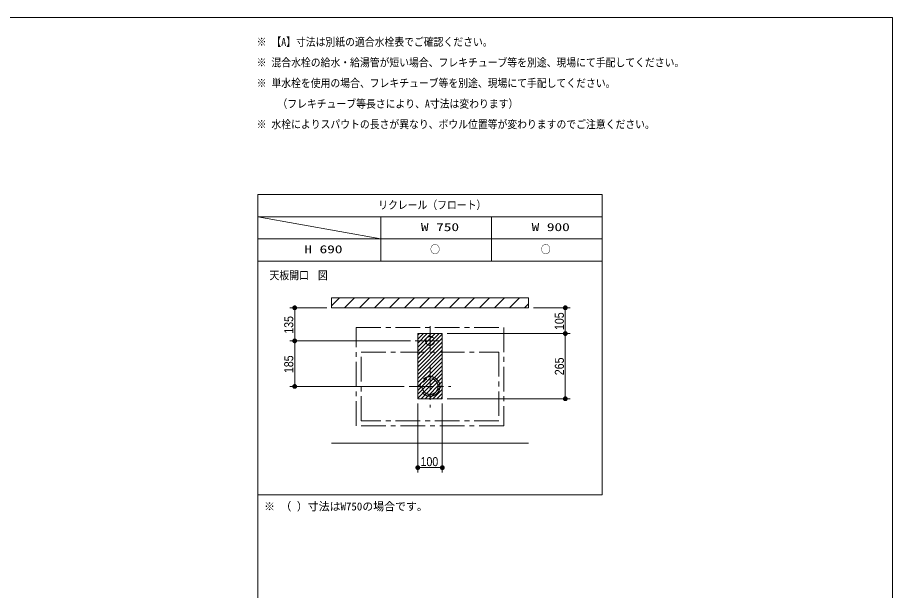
# Model space of a CAD drawing. Units: millimetres, scale not verified. Extents: x -6062 to 6062, y -3045 to 3045.
# Drawn here: x -1344 to 2212, y 440 to 2770 of the extents above; entities that cross this region are included whole.
import ezdxf
from ezdxf.enums import TextEntityAlignment as Align

# ---------------------------------------------------------------- set-up
doc = ezdxf.new("R2010")
doc.units = ezdxf.units.MM
doc.header["$LTSCALE"] = 20
doc.linetypes.add('CHAIN1', pattern=[8, 5, -1, 1, -1])
for name, color, linetype, lineweight in [('0-0_1図面枠', 7, 'Continuous', 9), ('0-2_2寸法-1', 7, 'Continuous', 9), ('0-3_0', 7, 'Continuous', 9), ('0-7_3一般', 7, 'Continuous', 9)]:
    doc.layers.add(name, color=color, linetype=linetype, lineweight=lineweight)
doc.styles.add('ＭＳ ゴシック', font='')
doc.styles.add('ＭＳ Ｐゴシック', font='')
doc.styles.get('ＭＳ ゴシック').set_extended_font_data('MS Gothic')
doc.styles.get('ＭＳ Ｐゴシック').set_extended_font_data('MS PGothic')

# ---------------------------------------------------------------- blocks, each defined once
blk = doc.blocks.new('グループ-2')
at = {"layer": '0-0_1図面枠'}
blk.add_lwpolyline([(-80000, 55400), (80000, 55400), (80000, -55400), (-80000, -55400)], close=True, dxfattribs=at)
blk = doc.blocks.new('図面枠')
at = {"layer": '0-0_1図面枠'}
blk.add_blockref('グループ-2', (0, 0), dxfattribs=at)
blk = doc.blocks.new('グループ-4')
at = {"layer": '0-0_1図面枠'}
for p, q in [((28400, 41000), (28400, -48600)), ((56400, 39200), (28400, 39200)), ((28400, 39200), (38400, 37400)), ((38400, 35600), (38400, 39200)), ((47400, 35600), (47400, 39200)), ((28400, 37400), (56400, 37400))]:
    blk.add_line(p, q, dxfattribs=at)
for points in [[(28400, 41000), (56400, 41000), (56400, 35600), (28400, 35600)], [(28400, 35600), (56400, 35600), (56400, 16600), (28400, 16600)]]:
    blk.add_lwpolyline(points, close=True, dxfattribs=at)
blk = doc.blocks.new('_Dot')
at = {"layer": '0-3_0'}
for p, q in [((-10, 0), (-20, 0)), ((9.78, 2), (-9.78, 2)), ((7.99, 6), (-7.99, 6)), ((9.16, -3.98), (-9.16, -3.98)), ((6, -7.98), (-6, -7.98))]:
    blk.add_line(p, q, dxfattribs=at)
for points in [[(10, 0), (9.92, 1.25), (9.69, 2.49), (9.3, 3.68), (8.76, 4.82), (8.09, 5.88), (7.29, 6.85), (6.37, 7.71), (5.36, 8.44), (4.26, 9.05), (3.09, 9.51), (1.87, 9.82), (0.63, 9.98), (-0.63, 9.98), (-1.87, 9.82), (-3.09, 9.51), (-4.26, 9.05), (-5.36, 8.44), (-6.37, 7.71), (-7.29, 6.85), (-8.09, 5.88), (-8.76, 4.82), (-9.3, 3.68), (-9.69, 2.49), (-9.92, 1.25), (-10, 0), (0, 0)], [(-10, 0), (-9.92, -1.25), (-9.69, -2.49), (-9.3, -3.68), (-8.76, -4.82), (-8.09, -5.88), (-7.29, -6.85), (-6.37, -7.71), (-5.36, -8.44), (-4.26, -9.05), (-3.09, -9.51), (-1.87, -9.82), (-0.63, -9.98), (0.63, -9.98), (1.87, -9.82), (3.09, -9.51), (4.26, -9.05), (5.36, -8.44), (6.37, -7.71), (7.29, -6.85), (8.09, -5.88), (8.76, -4.82), (9.3, -3.68), (9.69, -2.49), (9.92, -1.25), (10, 0), (0, 0)]]:
    blk.add_lwpolyline(points, close=True, dxfattribs=at)

msp = doc.modelspace()

# ---------------------------------------------------------------- linework, layer by layer
at = {"layer": '0-2_2寸法-1'}
for p, q in [((-87.5, 1590), (-237.5, 1590)), ((-217.5, 1470.01), (-217.5, 1574.99)), ((752.5, 1590), (902.5, 1590)), ((882.5, 1500.01), (882.5, 1574.99)), ((402.5, 1485), (902.5, 1485)), ((402.5, 1485), (902.5, 1485)), ((882.5, 1235.01), (882.5, 1469.99)), ((252.5, 1455), (-237.5, 1455)), ((252.5, 1455), (-237.5, 1455)), ((-217.5, 1439.99), (-217.5, 1285.01)), ((227.5, 1270), (-237.5, 1270)), ((402.5, 1220), (902.5, 1220)), ((282.5, 1200), (282.5, 920)), ((382.5, 1200), (382.5, 920)), ((367.49, 940), (297.51, 940))]:
    msp.add_line(p, q, dxfattribs=at)
at = {"layer": '0-7_3一般'}
for p, q in [((-67.5, 1598.08), (-35.58, 1630)), ((-14.62, 1590), (25.38, 1630)), ((46.34, 1590), (86.34, 1630)), ((107.3, 1590), (147.3, 1630)), ((168.26, 1590), (208.26, 1630)), ((229.22, 1590), (269.22, 1630)), ((290.18, 1590), (330.18, 1630)), ((351.14, 1590), (391.14, 1630)), ((412.1, 1590), (452.1, 1630)), ((473.06, 1590), (513.06, 1630)), ((534.02, 1590), (574.02, 1630)), ((594.98, 1590), (634.98, 1630)), ((655.94, 1590), (695.94, 1630)), ((716.9, 1590), (732.5, 1605.6)), ((-67.5, 1590), (732.5, 1590)), ((282.5, 1478), (289.5, 1485)), ((282.5, 1462), (305.5, 1485)), ((282.5, 1446), (321.5, 1485)), ((282.5, 1430), (337.5, 1485)), ((282.5, 1414), (353.5, 1485)), ((282.5, 1398), (369.5, 1485)), ((282.5, 1382), (382.5, 1482)), ((282.5, 1366), (382.5, 1466)), ((282.5, 1350), (382.5, 1450)), ((282.5, 1334), (382.5, 1434)), ((282.5, 1318), (382.5, 1418)), ((282.5, 1302), (382.5, 1402)), ((282.5, 1286), (382.5, 1386)), ((282.5, 1270), (382.5, 1370)), ((282.5, 1254), (382.5, 1354)), ((282.5, 1238), (382.5, 1338)), ((282.5, 1222), (382.5, 1322)), ((296.5, 1220), (382.5, 1306)), ((312.5, 1220), (382.5, 1290)), ((328.5, 1220), (382.5, 1274)), ((344.5, 1220), (382.5, 1258)), ((360.5, 1220), (382.5, 1242)), ((376.5, 1220), (382.5, 1226)), ((-67.5, 1040), (732.5, 1040))]:
    msp.add_line(p, q, dxfattribs=at)
at = {"layer": '0-7_3一般', "linetype": 'CHAIN1'}
for p, q in [((332.5, 1515), (332.5, 1395)), ((272.5, 1455), (392.5, 1455)), ((332.5, 1355), (332.5, 1185)), ((247.5, 1270), (417.5, 1270))]:
    msp.add_line(p, q, dxfattribs=at)
at = {"layer": '0-7_3一般'}
for points in [[(-67.5, 1630), (732.5, 1630), (732.5, 1590), (-67.5, 1590)], [(282.5, 1485), (382.5, 1485), (382.5, 1220), (282.5, 1220)], [(282.5, 1485), (382.5, 1485), (382.5, 1220), (282.5, 1220)]]:
    msp.add_lwpolyline(points, close=True, dxfattribs=at)
at = {"layer": '0-7_3一般', "linetype": 'CHAIN1'}
for points in [[(32.5, 1510), (632.5, 1510), (632.5, 1110), (32.5, 1110)], [(52.5, 1410), (612.5, 1410), (612.5, 1130), (52.5, 1130)]]:
    msp.add_lwpolyline(points, close=True, dxfattribs=at)
for centre, radius in [((332.5, 1455), 18), ((332.5, 1270), 40), ((332.5, 1270), 32.5)]:
    msp.add_circle(centre, radius, dxfattribs=at)

# ---------------------------------------------------------------- block references
at = {"layer": '0-0_1図面枠', "xscale": 0.05, "yscale": 0.05}
for name in ['図面枠', 'グループ-4']:
    msp.add_blockref(name, (-1787.5, 0), dxfattribs=at)
at = {"layer": '0-2_2寸法-1', "xscale": 0.7503418, "yscale": 0.7503418}
for p, rotation in [((-217.5, 1590), 90), ((882.5, 1590), 90), ((882.5, 1485), 270), ((-217.5, 1455), 270), ((-217.5, 1455), 90), ((882.5, 1485), 90), ((-217.5, 1270), 270), ((882.5, 1220), 270), ((282.5, 940), 180)]:
    msp.add_blockref('_Dot', p, dxfattribs=dict(at, rotation=rotation))
msp.add_blockref('_Dot', (382.5, 940), dxfattribs=at)

# ---------------------------------------------------------------- texts
at = {"layer": '0-0_1図面枠', "style": 'ＭＳ ゴシック'}
for s, width, p in [('※ 【A】寸法は別紙の適合水栓表でご確認ください。', 0.9, (-372.1, 2644.66)), ('※ 混合水栓の給水・給湯管が短い場合、フレキチューブ等を別途、現場にて手配してください。', 0.9, (-372.1, 2560.96)), ('※ 単水栓を使用の場合、フレキチューブ等を別途、現場にて手配してください。', 0.9, (-372.1, 2477.03)), ('\u3000\u3000（フレキチューブ等長さにより、A寸法は変わります）', 0.9, (-367.5, 2393.1)), ('※ 水栓によりスパウトの長さが異なり、ボウル位置等が変わりますのでご注意ください。', 0.9, (-372.1, 2309.78)), ('リクレール（フロート）', 0.9, (121.75, 1981.54)), ('W 750', 1.4, (295.55, 1891.74)), ('W 900', 1.4, (745.55, 1891.74)), ('H 690', 1.4, (-178.49, 1801.74)), ('○', 0.9, (332.91, 1801.25)), ('○', 0.9, (782.91, 1801.25)), ('天板開口', 0.9, (-320, 1695.64)), ('図', 0.9, (-123.27, 1695.64))]:
    msp.add_text(s, height=32.55, dxfattribs=dict(at, width=width)).set_placement(p, align=Align.BOTTOM_LEFT)
msp.add_text('※ （ ）寸法はW750の場合です。', height=32.55, dxfattribs=at).set_placement((-342.1, 756.01), align=Align.BOTTOM_LEFT)
at = {"layer": '0-2_2寸法-1', "style": 'ＭＳ Ｐゴシック', "width": 0.9}
for s, p in [('105', (887.46, 1499.28)), ('135', (-212.54, 1484.28)), ('185', (-212.54, 1324.28)), ('265', (887.56, 1315.61))]:
    msp.add_text(s, height=36.66, rotation=90, dxfattribs=at).set_placement(p, align=Align.BOTTOM_LEFT)
msp.add_text('100', height=36.66, dxfattribs=at).set_placement((293.89, 935.04), align=Align.BOTTOM_LEFT)

doc.saveas('drawing.dxf')
